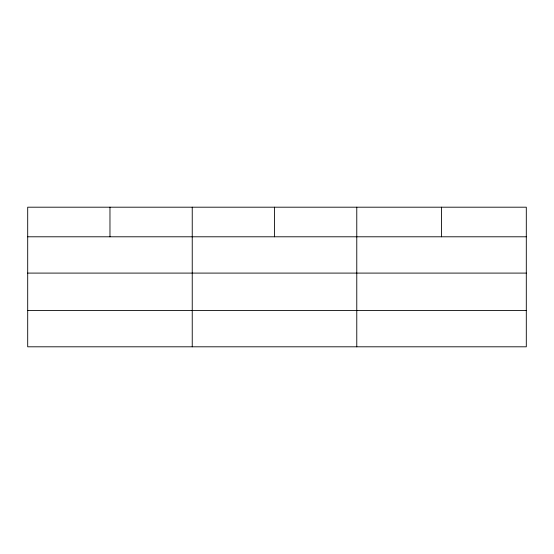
<?xml version="1.0" encoding="UTF-8"?>
<svg xmlns="http://www.w3.org/2000/svg" width="554" height="554" viewBox="0 0 554 554"><rect width="100%" height="100%" fill="white"/><g stroke="black" fill="none" stroke-linecap="round" stroke-linejoin="round"><path stroke-width="0.83" d="M526.3 273.094L526.3 207.196L27.7 207.196L27.7 346.804L526.3 346.804L526.3 273.094L27.7 273.094M27.7 236.793L526.3 236.793M27.7 310.503L526.3 310.503M441.538 207.196L441.538 236.793M356.776 207.196L356.776 346.804M274.507 207.196L274.507 236.793M192.238 207.196L192.238 346.804M109.969 207.196L109.969 236.793"/></g></svg>
